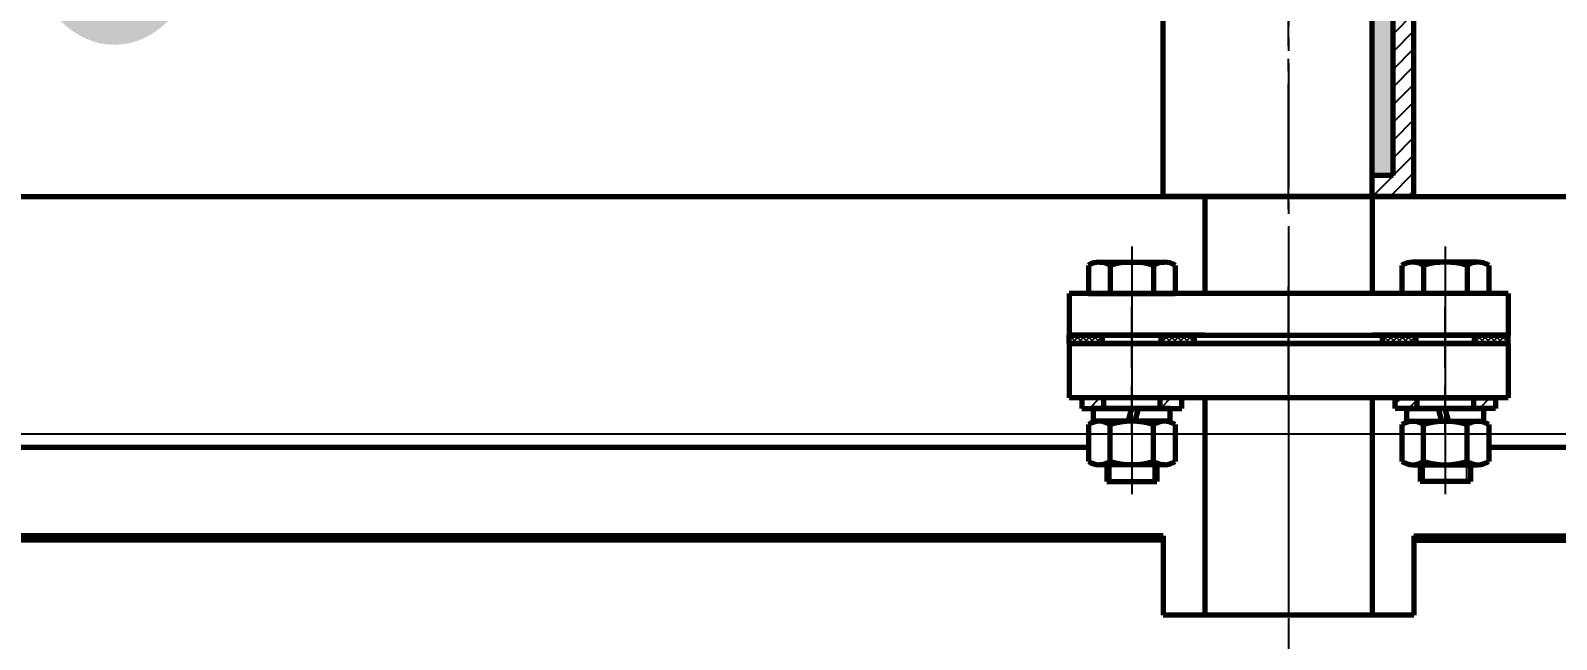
# Model space of a CAD drawing. Header units: millimetres. Extents: x -14850 to 14850, y -10500 to 10500.
# Drawn here: x 8332.4 to 8697.5, y 3935.6 to 4081.4 of the extents above; entities that cross this region are included whole.
import ezdxf

# ---------------------------------------------------------------- set-up
doc = ezdxf.new("R2010")
doc.units = ezdxf.units.MM
doc.linetypes.add('EB_DASH', pattern=[6, 3, -3])
doc.linetypes.add('EB_DASHDOT', pattern=[39, 30, -3, 3, -3])
for name, color, linetype, lineweight in [('CAXA0', 7, 'Continuous', 70), ('CAXA1', 1, 'EB_DASHDOT', 25), ('CAXA2', 6, 'EB_DASH', 25), ('CAXA3', 7, 'Continuous', 25), ('CAXA4', 3, 'Continuous', 25), ('CAXA5', 4, 'Continuous', 25)]:
    doc.layers.add(name, color=color, linetype=linetype, lineweight=lineweight)
doc.styles.add('标准', font='', dxfattribs={"width": 0.667})
doc.styles.get('标准').set_extended_font_data('NSimSun')
doc.dimstyles.new('标准', dxfattribs={"dimscale": 50, "dimtxt": 3.5, "dimasz": 3, "dimexe": 2, "dimexo": 0, "dimtad": 1, "dimdec": 1, "dimzin": 12, "dimdsep": 46, "dimtxsty": '标准', "dimcen": 0, "dimdle": 4, "dimaunit": 1, "dimazin": 2, "dimtfac": 1, "dimtdec": 3, "dimtmove": 0, "dimatfit": 3, "dimfxl": 0, "dimtolj": 1, "dimtzin": 0, "dimarcsym": 0})

# ---------------------------------------------------------------- blocks, each defined once
blk = doc.blocks.new('*D507')
at = {"layer": 'CAXA4', "linetype": 'Continuous', "lineweight": 25}
for points in [[(7510.69, 3984.87), (7660.69, 3966.12), (7660.69, 4003.62)], [(9010.69, 3984.87), (8860.69, 3966.12), (8860.69, 4003.62)]]:
    blk.add_hatch(color=0, dxfattribs=at).paths.add_polyline_path(points, flags=0)
at = {"layer": 'CAXA4', "color": 0, "linetype": 'Continuous', "lineweight": 25}
for p, q in [((7510.69, 3726.67), (7510.69, 4084.87)), ((9010.69, 3726.67), (9010.69, 4084.87)), ((7510.69, 3984.87), (9010.69, 3984.87))]:
    blk.add_line(p, q, dxfattribs=at)
at = {"layer": 'CAXA4', "color": 0, "linetype": 'Continuous', "lineweight": 25, "insert": (8074.52, 4255.87), "char_height": 175, "attachment_point": 1, "style": '标准'}
blk.add_mtext('\\fNSimSun|b0|i0|p34;1500', dxfattribs=at)
blk = doc.blocks.new('CAXBLOCK489')
at = {"layer": 'CAXA0', "color": 0, "linetype": 'Continuous', "lineweight": 25}
for p, q in [((8582.88, 4006.45), (8580.88, 4008.45)), ((8581.46, 4006.45), (8580.88, 4007.04)), ((8584.29, 4006.45), (8582.29, 4008.45)), ((8585.7, 4006.45), (8583.7, 4008.45)), ((8587.12, 4006.45), (8585.12, 4008.45)), ((8588.53, 4006.45), (8586.53, 4008.45)), ((8588.88, 4007.52), (8587.95, 4008.45)), ((8604.09, 4006.45), (8602.88, 4007.66)), ((8605.5, 4006.45), (8603.5, 4008.45)), ((8606.92, 4006.45), (8604.92, 4008.45)), ((8608.33, 4006.45), (8606.33, 4008.45)), ((8609.75, 4006.45), (8607.75, 4008.45)), ((8610.88, 4006.73), (8609.16, 4008.45)), ((8610.88, 4008.15), (8610.57, 4008.45)), ((8657.83, 4006.45), (8655.88, 4008.4)), ((8656.42, 4006.45), (8655.88, 4006.99)), ((8659.24, 4006.45), (8657.24, 4008.45)), ((8660.66, 4006.45), (8658.66, 4008.45)), ((8662.07, 4006.45), (8660.07, 4008.45)), ((8663.49, 4006.45), (8661.49, 4008.45)), ((8663.88, 4007.47), (8662.9, 4008.45)), ((8679.04, 4006.45), (8677.88, 4007.62)), ((8680.46, 4006.45), (8678.46, 4008.45)), ((8681.87, 4006.45), (8679.87, 4008.45)), ((8683.29, 4006.45), (8681.29, 4008.45)), ((8684.7, 4006.45), (8682.7, 4008.45)), ((8685.88, 4006.69), (8684.11, 4008.45)), ((8685.88, 4008.1), (8685.53, 4008.45))]:
    blk.add_line(p, q, dxfattribs=at)
blk = doc.blocks.new('CAXBLOCK490')
at = {"layer": 'CAXA0', "color": 0, "linetype": 'Continuous', "lineweight": 25}
for p, q in [((8580.88, 4007.31), (8582.02, 4008.45)), ((8581.43, 4006.45), (8583.43, 4008.45)), ((8582.85, 4006.45), (8584.85, 4008.45)), ((8584.26, 4006.45), (8586.26, 4008.45)), ((8585.68, 4006.45), (8587.68, 4008.45)), ((8587.09, 4006.45), (8588.88, 4008.24)), ((8588.5, 4006.45), (8588.88, 4006.83)), ((8602.88, 4006.69), (8604.65, 4008.45)), ((8602.88, 4008.1), (8603.23, 4008.45)), ((8604.06, 4006.45), (8606.06, 4008.45)), ((8605.48, 4006.45), (8607.48, 4008.45)), ((8606.89, 4006.45), (8608.89, 4008.45)), ((8608.3, 4006.45), (8610.3, 4008.45)), ((8609.72, 4006.45), (8610.88, 4007.61)), ((8655.88, 4007.36), (8656.97, 4008.45)), ((8656.39, 4006.45), (8658.39, 4008.45)), ((8657.8, 4006.45), (8659.8, 4008.45)), ((8659.22, 4006.45), (8661.22, 4008.45)), ((8660.63, 4006.45), (8662.63, 4008.45)), ((8662.04, 4006.45), (8663.88, 4008.29)), ((8663.46, 4006.45), (8663.88, 4006.87)), ((8677.88, 4008.15), (8678.19, 4008.45)), ((8677.88, 4006.73), (8679.6, 4008.45)), ((8679.01, 4006.45), (8681.01, 4008.45)), ((8680.43, 4006.45), (8682.43, 4008.45)), ((8681.84, 4006.45), (8683.84, 4008.45)), ((8683.26, 4006.45), (8685.26, 4008.45)), ((8684.67, 4006.45), (8685.88, 4007.66))]:
    blk.add_line(p, q, dxfattribs=at)
blk = doc.blocks.new('CAXBLOCK488', base_point=(8633.38, 4006.45))
at = {"layer": 'CAXA0'}
for p, q in [((8580.88, 4006.45), (8580.88, 4008.45)), ((8580.88, 4008.45), (8685.88, 4008.45)), ((8580.88, 4006.45), (8685.88, 4006.45)), ((8588.88, 4006.45), (8588.88, 4008.45)), ((8602.88, 4006.45), (8602.88, 4008.45)), ((8610.88, 4006.45), (8610.88, 4008.45)), ((8655.88, 4006.45), (8655.88, 4008.45)), ((8663.88, 4006.45), (8663.88, 4008.45)), ((8677.88, 4006.45), (8677.88, 4008.45)), ((8685.88, 4006.45), (8685.88, 4008.45))]:
    blk.add_line(p, q, dxfattribs=at)
at = {"layer": 'CAXA1', "linetype": 'EB_DASHDOT', "lineweight": 25}
blk.add_line((8633.38, 3992.79), (8633.38, 4020.04), dxfattribs=at)
at = {"layer": 'CAXA1', "color": 1, "linetype": 'EB_DASHDOT', "lineweight": 25}
for p, q in [((8595.88, 4000.74), (8595.88, 4015.2)), ((8670.88, 4000.74), (8670.88, 4015.2))]:
    blk.add_line(p, q, dxfattribs=at)
at = {"layer": 'CAXA5'}
for name in ['CAXBLOCK489', 'CAXBLOCK490']:
    blk.add_blockref(name, (0, 0), dxfattribs=at)
blk = doc.blocks.new('CAXBLOCK496', base_point=(8538.74, 4169.7))
at = {"layer": 'CAXA0', "linetype": 'Continuous', "lineweight": 25}
blk.add_hatch(color=256, dxfattribs=at).paths.add_polyline_path([(8658.38, 4116.67), (8653.38, 4116.67), (8653.38, 4046.67), (8658.38, 4046.67)], flags=0)
at = {"layer": 'CAXA0'}
for p, q in [((8681.38, 4121.67), (8585.38, 4121.67)), ((8585.38, 4108.67), (8585.38, 4121.67)), ((8653.38, 4114.17), (8653.38, 4121.67)), ((8665.38, 4121.67), (8665.38, 4113.57)), ((8679.38, 4121.67), (8679.38, 4113.57)), ((8681.38, 4108.67), (8681.38, 4121.67)), ((8653.38, 4046.67), (8653.38, 4116.67)), ((8658.38, 4116.67), (8653.38, 4116.67)), ((8658.38, 4046.67), (8658.38, 4116.67)), ((8679.38, 4113.57), (8665.38, 4113.57)), ((8667.88, 4113.57), (8667.88, 4108.67)), ((8676.88, 4113.57), (8676.88, 4108.67)), ((8633.38, 4108.67), (8585.38, 4108.67)), ((8603.38, 4041.67), (8603.38, 4108.67)), ((8681.38, 4108.67), (8663.38, 4108.67)), ((8663.38, 4041.67), (8663.38, 4108.67)), ((8653.38, 4041.67), (8653.38, 4049.17)), ((8658.38, 4046.67), (8653.38, 4046.67)), ((8663.38, 4041.67), (8603.38, 4041.67))]:
    blk.add_line(p, q, dxfattribs=at)
at = {"layer": 'CAXA1', "linetype": 'EB_DASHDOT', "lineweight": 25}
for p, q in [((8594.38, 4124.56), (8594.38, 4105.34)), ((8633.38, 4038.67), (8633.38, 4123.94)), ((8672.38, 4124.56), (8672.38, 4105.34))]:
    blk.add_line(p, q, dxfattribs=at)
at = {"layer": 'CAXA2'}
for p, q in [((8587.38, 4121.67), (8587.38, 4113.57)), ((8601.38, 4121.67), (8601.38, 4113.57)), ((8587.38, 4113.57), (8601.38, 4113.57)), ((8589.88, 4113.57), (8589.88, 4108.67)), ((8598.88, 4113.57), (8598.88, 4108.67))]:
    blk.add_line(p, q, dxfattribs=at)
blk = doc.blocks.new('CAXBLOCK497')
at = {"layer": 'CAXA0', "color": 0, "linetype": 'Continuous', "lineweight": 25}
for p, q in [((8653.38, 4118), (8657.06, 4121.67)), ((8656.3, 4116.67), (8661.3, 4121.67)), ((8660.54, 4116.67), (8665.38, 4121.51)), ((8679.38, 4118.54), (8681.38, 4120.54)), ((8658.38, 4110.27), (8664.78, 4116.67)), ((8658.38, 4114.51), (8660.54, 4116.67)), ((8664.78, 4116.67), (8665.38, 4117.27)), ((8679.38, 4114.3), (8681.38, 4116.3)), ((8658.38, 4106.03), (8665.93, 4113.57)), ((8665.27, 4108.67), (8667.88, 4111.28)), ((8676.88, 4111.8), (8678.65, 4113.57)), ((8678, 4108.67), (8681.38, 4112.06)), ((8658.38, 4101.78), (8663.38, 4106.78)), ((8658.38, 4097.54), (8663.38, 4102.54)), ((8658.38, 4093.3), (8663.38, 4098.3)), ((8658.38, 4089.06), (8663.38, 4094.06)), ((8658.38, 4084.81), (8663.38, 4089.81)), ((8658.38, 4080.57), (8663.38, 4085.57)), ((8658.38, 4076.33), (8663.38, 4081.33)), ((8658.38, 4072.09), (8663.38, 4077.09)), ((8658.38, 4067.84), (8663.38, 4072.84)), ((8658.38, 4063.6), (8663.38, 4068.6)), ((8658.38, 4059.36), (8663.38, 4064.36)), ((8658.38, 4055.11), (8663.38, 4060.11)), ((8658.38, 4050.87), (8663.38, 4055.87)), ((8653.42, 4041.67), (8663.38, 4051.63)), ((8653.38, 4045.87), (8654.18, 4046.67)), ((8657.67, 4041.67), (8663.38, 4047.39)), ((8661.91, 4041.67), (8663.38, 4043.14))]:
    blk.add_line(p, q, dxfattribs=at)
blk = doc.blocks.new('CAXBLOCK549', base_point=(8595.88, 3987.85))
at = {"layer": 'CAXA0'}
for p, q in [((8605.08, 3990.95), (8586.68, 3990.95)), ((8586.68, 3987.85), (8586.68, 3990.95)), ((8595.18, 3988.25), (8595.91, 3990.95)), ((8596.68, 3987.85), (8597.51, 3990.95)), ((8605.08, 3987.85), (8605.08, 3990.95)), ((8605.08, 3987.85), (8586.68, 3987.85)), ((8595.08, 3987.85), (8595.18, 3988.25))]:
    blk.add_line(p, q, dxfattribs=at)
at = {"layer": 'CAXA1', "linetype": 'EB_DASHDOT', "lineweight": 25}
blk.add_line((8595.88, 3984.85), (8595.88, 3993.95), dxfattribs=at)
blk = doc.blocks.new('CAXBLOCK551')
at = {"layer": 'CAXA0', "color": 0, "linetype": 'Continuous', "lineweight": 25}
for p, q in [((8583.88, 3993.34), (8583.99, 3993.45)), ((8585.73, 3990.95), (8588.23, 3993.45))]:
    blk.add_line(p, q, dxfattribs=at)
blk = doc.blocks.new('CAXBLOCK552')
at = {"layer": 'CAXA0', "color": 0, "linetype": 'Continuous', "lineweight": 25}
for p, q in [((8602.7, 3990.95), (8605.2, 3993.45)), ((8606.95, 3990.95), (8607.88, 3991.89))]:
    blk.add_line(p, q, dxfattribs=at)
blk = doc.blocks.new('CAXBLOCK550', base_point=(8595.88, 3990.95))
at = {"layer": 'CAXA0'}
for p, q in [((8607.88, 3993.45), (8583.88, 3993.45)), ((8583.88, 3993.45), (8583.88, 3990.95)), ((8583.88, 3990.95), (8607.88, 3990.95)), ((8589.13, 3993.45), (8589.13, 3990.95)), ((8602.63, 3990.95), (8602.63, 3993.45)), ((8607.88, 3990.95), (8607.88, 3993.45))]:
    blk.add_line(p, q, dxfattribs=at)
at = {"layer": 'CAXA1', "color": 1, "linetype": 'EB_DASHDOT', "lineweight": 25}
blk.add_line((8595.88, 3987.95), (8595.88, 3996.45), dxfattribs=at)
at = {"layer": 'CAXA5'}
for name in ['CAXBLOCK551', 'CAXBLOCK552']:
    blk.add_blockref(name, (0, 0), dxfattribs=at)
blk = doc.blocks.new('CAXBLOCK553', base_point=(8595.88, 3987.85))
at = {"layer": 'CAXA0'}
for p, q in [((8585.49, 3987.09), (8585.49, 3978.22)), ((8603.67, 3987.85), (8588.09, 3987.85)), ((8590.68, 3978.22), (8590.68, 3987.09)), ((8601.08, 3978.22), (8601.08, 3987.09)), ((8606.27, 3987.09), (8606.27, 3978.22)), ((8603.67, 3977.45), (8588.09, 3977.45))]:
    blk.add_line(p, q, dxfattribs=at)
for centre, radius, start, end in [((8588.09, 3983.07), 4.79, 57.1328, 122.8672), ((8595.88, 3969.85), 18, 73.2213, 106.7787), ((8603.67, 3983.07), 4.79, 57.1328, 122.8672), ((8588.09, 3982.24), 4.79, 237.1328, 302.8672), ((8595.88, 3995.45), 18, 253.2213, 286.7787), ((8603.67, 3982.24), 4.79, 237.1328, 302.8672)]:
    blk.add_arc(centre, radius, start, end, dxfattribs=at)
at = {"layer": 'CAXA1', "linetype": 'EB_DASHDOT', "lineweight": 25}
blk.add_line((8595.88, 3988.62), (8595.88, 3974.45), dxfattribs=at)
blk = doc.blocks.new('CAXBLOCK554', base_point=(8670.88, 3987.85))
at = {"layer": 'CAXA0'}
for p, q in [((8661.68, 3990.95), (8680.08, 3990.95)), ((8661.68, 3987.85), (8661.68, 3990.95)), ((8670.08, 3987.85), (8669.25, 3990.95)), ((8671.57, 3988.25), (8670.85, 3990.95)), ((8680.08, 3987.85), (8680.08, 3990.95)), ((8661.68, 3987.85), (8680.08, 3987.85)), ((8671.68, 3987.85), (8671.57, 3988.25))]:
    blk.add_line(p, q, dxfattribs=at)
at = {"layer": 'CAXA1', "linetype": 'EB_DASHDOT', "lineweight": 25}
blk.add_line((8670.88, 3984.85), (8670.88, 3993.95), dxfattribs=at)
blk = doc.blocks.new('CAXBLOCK556')
at = {"layer": 'CAXA0', "color": 0, "linetype": 'Continuous', "lineweight": 25}
blk.add_line((8679.07, 3990.95), (8681.57, 3993.45), dxfattribs=at)
blk = doc.blocks.new('CAXBLOCK557')
at = {"layer": 'CAXA0', "color": 0, "linetype": 'Continuous', "lineweight": 25}
for p, q in [((8658.88, 3991.97), (8660.36, 3993.45)), ((8662.1, 3990.95), (8664.13, 3992.98))]:
    blk.add_line(p, q, dxfattribs=at)
blk = doc.blocks.new('CAXBLOCK555', base_point=(8670.88, 3990.95))
at = {"layer": 'CAXA0'}
for p, q in [((8658.88, 3993.45), (8682.88, 3993.45)), ((8658.88, 3990.95), (8658.88, 3993.45)), ((8682.88, 3990.95), (8658.88, 3990.95)), ((8664.13, 3990.95), (8664.13, 3993.45)), ((8677.63, 3993.45), (8677.63, 3990.95)), ((8682.88, 3993.45), (8682.88, 3990.95))]:
    blk.add_line(p, q, dxfattribs=at)
at = {"layer": 'CAXA1', "color": 1, "linetype": 'EB_DASHDOT', "lineweight": 25}
blk.add_line((8670.88, 3987.95), (8670.88, 3996.45), dxfattribs=at)
at = {"layer": 'CAXA5'}
for name in ['CAXBLOCK557', 'CAXBLOCK556']:
    blk.add_blockref(name, (0, 0), dxfattribs=at)
blk = doc.blocks.new('CAXBLOCK558', base_point=(8670.88, 3987.85))
at = {"layer": 'CAXA0'}
for p, q in [((8660.49, 3987.09), (8660.49, 3978.22)), ((8663.09, 3987.85), (8678.67, 3987.85)), ((8665.68, 3978.22), (8665.68, 3987.09)), ((8676.08, 3978.22), (8676.08, 3987.09)), ((8681.27, 3987.09), (8681.27, 3978.22)), ((8663.09, 3977.45), (8678.67, 3977.45))]:
    blk.add_line(p, q, dxfattribs=at)
for centre, radius, start, end in [((8663.09, 3983.07), 4.79, 57.1328, 122.8672), ((8670.88, 3969.85), 18, 73.2213, 106.7787), ((8678.67, 3983.07), 4.79, 57.1328, 122.8672), ((8663.09, 3982.24), 4.79, 237.1328, 302.8672), ((8670.88, 3995.45), 18, 253.2213, 286.7787), ((8678.67, 3982.24), 4.79, 237.1328, 302.8672)]:
    blk.add_arc(centre, radius, start, end, dxfattribs=at)
at = {"layer": 'CAXA1', "linetype": 'EB_DASHDOT', "lineweight": 25}
blk.add_line((8670.88, 3988.62), (8670.88, 3974.45), dxfattribs=at)
blk = doc.blocks.new('CAXBLOCK635', base_point=(8534.82, 3857.23))
at = {"layer": 'CAXA0'}
blk.add_line((7658.38, 4041.67), (8858.38, 4041.67), dxfattribs=at)
blk = doc.blocks.new('*D660')
at = {"layer": 'CAXA4', "linetype": 'Continuous', "lineweight": 25}
for points in [[(8258.38, 3382.44), (8363.38, 3395.57), (8363.38, 3369.32)], [(9593.38, 3382.44), (9488.38, 3395.57), (9488.38, 3369.32)]]:
    blk.add_hatch(color=0, dxfattribs=at).paths.add_polyline_path(points, flags=0)
at = {"layer": 'CAXA4', "color": 0, "linetype": 'Continuous', "lineweight": 25}
for p, q in [((9593.38, 4147.95), (9593.38, 3312.44)), ((8258.38, 3729.67), (8258.38, 3312.44)), ((9593.38, 3382.44), (8258.38, 3382.44))]:
    blk.add_line(p, q, dxfattribs=at)
at = {"layer": 'CAXA4', "color": 0, "linetype": 'Continuous', "lineweight": 25, "insert": (8795.57, 3572.14), "char_height": 122.5, "attachment_point": 1, "style": '标准'}
blk.add_mtext('\\fNSimSun|b0|i0|p34;1335', dxfattribs=at)
blk = doc.blocks.new('*D776')
at = {"layer": 'CAXA4', "linetype": 'Continuous', "lineweight": 25}
for points in [[(7583.38, 4614.78), (7433.38, 4596.03), (7433.38, 4633.53)], [(8933.38, 4614.78), (9083.38, 4596.03), (9083.38, 4633.53)]]:
    blk.add_hatch(color=0, dxfattribs=at).paths.add_polyline_path(points, flags=0)
at = {"layer": 'CAXA4', "color": 0, "linetype": 'Continuous', "lineweight": 25}
for p, q in [((7583.38, 3773.67), (7583.38, 4714.78)), ((8933.38, 4309.67), (8933.38, 4714.78)), ((7383.38, 4614.78), (9543.31, 4614.78))]:
    blk.add_line(p, q, dxfattribs=at)
at = {"layer": 'CAXA4', "color": 0, "linetype": 'Continuous', "lineweight": 25, "insert": (9162.23, 4885.78), "char_height": 175, "attachment_point": 1, "style": '标准'}
blk.add_mtext('\\fNSimSun|b0|i0|p34;1350', dxfattribs=at)
blk = doc.blocks.new('*D777')
at = {"layer": 'CAXA4', "linetype": 'Continuous', "lineweight": 25}
for points in [[(8258.38, 7147.07), (8408.38, 7128.32), (8408.38, 7165.82)], [(9683.38, 7147.07), (9533.38, 7128.32), (9533.38, 7165.82)]]:
    blk.add_hatch(color=0, dxfattribs=at).paths.add_polyline_path(points, flags=0)
at = {"layer": 'CAXA4', "color": 0, "linetype": 'Continuous', "lineweight": 25}
for p, q in [((8258.38, 3729.67), (8258.38, 7247.07)), ((9683.38, 4201.67), (9683.38, 7247.07)), ((8258.38, 7147.07), (9683.38, 7147.07))]:
    blk.add_line(p, q, dxfattribs=at)
at = {"layer": 'CAXA4', "color": 0, "linetype": 'Continuous', "lineweight": 25, "insert": (8784.72, 7418.07), "char_height": 175, "attachment_point": 1, "style": '标准'}
blk.add_mtext('\\fNSimSun|b0|i0|p34;1425', dxfattribs=at)
blk = doc.blocks.new('*D788')
at = {"layer": 'CAXA4', "linetype": 'Continuous', "lineweight": 25}
for points in [[(10083.06, 6906.67), (10064.31, 6756.67), (10101.81, 6756.67)], [(10083.06, 1726.67), (10064.31, 1876.67), (10101.81, 1876.67)]]:
    blk.add_hatch(color=0, dxfattribs=at).paths.add_polyline_path(points, flags=0)
at = {"layer": 'CAXA4', "color": 0, "linetype": 'Continuous', "lineweight": 25}
for p, q in [((8693.38, 6906.67), (10183.06, 6906.67)), ((10083.06, 6906.67), (10083.06, 1726.67)), ((9008.38, 1726.67), (10183.06, 1726.67))]:
    blk.add_line(p, q, dxfattribs=at)
at = {"layer": 'CAXA4', "color": 0, "linetype": 'Continuous', "lineweight": 25, "insert": (9812.06, 4130.51), "char_height": 175, "attachment_point": 1, "rotation": 90, "style": '标准'}
blk.add_mtext('\\fNSimSun|b0|i0|p34;5180', dxfattribs=at)
blk = doc.blocks.new('*D842')
at = {"layer": 'CAXA4', "linetype": 'Continuous', "lineweight": 25}
for points in [[(14044.19, 6906.67), (14025.44, 6756.67), (14062.94, 6756.67)], [(14044.19, 976.67), (14025.44, 1126.67), (14062.94, 1126.67)]]:
    blk.add_hatch(color=0, dxfattribs=at).paths.add_polyline_path(points, flags=0)
at = {"layer": 'CAXA4', "color": 0, "linetype": 'Continuous', "lineweight": 25}
for p, q in [((8705.64, 6906.67), (14144.19, 6906.67)), ((14044.19, 6906.67), (14044.19, 976.67)), ((7255.69, 976.67), (14144.19, 976.67))]:
    blk.add_line(p, q, dxfattribs=at)
at = {"layer": 'CAXA4', "color": 0, "linetype": 'Continuous', "lineweight": 25, "insert": (13773.19, 3755.51), "char_height": 175, "attachment_point": 1, "rotation": 90, "style": '标准'}
blk.add_mtext('\\fNSimSun|b0|i0|p34;5930', dxfattribs=at)

msp = doc.modelspace()

# ---------------------------------------------------------------- linework, layer by layer
at = {"layer": 'CAXA0'}
for p, q in [((8613.38, 4041.67), (8613.38, 4018.45)), ((8653.38, 4041.67), (8653.38, 4018.45)), ((8585.49, 4025.19), (8585.49, 4018.45)), ((8588.09, 4025.95), (8603.67, 4025.95)), ((8590.68, 4025.19), (8590.68, 4018.45)), ((8601.08, 4025.19), (8601.08, 4018.45)), ((8606.27, 4025.19), (8606.27, 4018.45)), ((8660.49, 4025.19), (8660.49, 4018.45)), ((8678.67, 4025.95), (8663.09, 4025.95)), ((8665.68, 4025.19), (8665.68, 4018.45)), ((8676.08, 4025.19), (8676.08, 4018.45)), ((8681.27, 4025.19), (8681.27, 4018.45)), ((8580.88, 4018.45), (8580.88, 4008.45)), ((8685.88, 4018.45), (8580.88, 4018.45)), ((8585.49, 4018.45), (8606.27, 4018.45)), ((8681.27, 4018.45), (8660.49, 4018.45)), ((8685.88, 4018.45), (8685.88, 4008.45)), ((8613.38, 4008.45), (8580.88, 4008.45)), ((8580.88, 4006.45), (8580.88, 3993.45)), ((8685.88, 4006.45), (8580.88, 4006.45)), ((8685.88, 4008.45), (8653.38, 4008.45)), ((8685.88, 4006.45), (8685.88, 3993.45)), ((8685.88, 3993.45), (8580.88, 3993.45)), ((8613.38, 3993.45), (8613.38, 3941.45)), ((8653.38, 3993.45), (8653.38, 3941.45)), ((8585.49, 3981.6), (8298.38, 3981.6)), ((9008.38, 3981.6), (8681.27, 3981.6)), ((8589.88, 3977.8), (8589.88, 3973.45)), ((8601.88, 3977.8), (8601.88, 3973.45)), ((8664.88, 3977.8), (8664.88, 3973.45)), ((8676.88, 3977.8), (8676.88, 3973.45)), ((8589.88, 3973.45), (8601.88, 3973.45)), ((8676.88, 3973.45), (8664.88, 3973.45)), ((8603.38, 3960.42), (8298.38, 3960.42)), ((8603.38, 3959.44), (8298.38, 3959.44)), ((8603.38, 3960.42), (8603.38, 3941.45)), ((8663.38, 3960.42), (8663.38, 3941.45)), ((8663.38, 3960.42), (9008.38, 3960.42)), ((8663.38, 3959.44), (9008.38, 3959.44)), ((8663.38, 3941.45), (8603.38, 3941.45))]:
    msp.add_line(p, q, dxfattribs=at)
for centre, radius, start, end in [((8588.09, 4021.17), 4.79, 57.1328, 122.8672), ((8595.88, 4007.95), 18, 73.2213, 106.7787), ((8603.67, 4021.17), 4.79, 57.1328, 122.8672), ((8663.09, 4021.17), 4.79, 57.1328, 122.8672), ((8670.88, 4007.95), 18, 73.2213, 106.7787), ((8678.67, 4021.17), 4.79, 57.1328, 122.8672)]:
    msp.add_arc(centre, radius, start, end, dxfattribs=at)
at = {"layer": 'CAXA1', "color": 1, "linetype": 'EB_DASHDOT', "lineweight": 25}
for p, q in [((8633.38, 6803.56), (8633.38, 3941.45)), ((8595.88, 4029.7), (8595.88, 3997.11)), ((8670.88, 4029.7), (8670.88, 3997.11))]:
    msp.add_line(p, q, dxfattribs=at)
at = {"layer": 'CAXA1', "linetype": 'EB_DASHDOT', "lineweight": 25}
for p, q in [((8595.88, 4028.95), (8595.88, 3970.45)), ((8670.88, 4028.95), (8670.88, 3970.45)), ((8595.88, 4018.75), (8595.88, 3981.22)), ((8633.38, 4018.75), (8633.38, 3908.14)), ((8670.88, 4018.75), (8670.88, 3981.22))]:
    msp.add_line(p, q, dxfattribs=at)
at = {"layer": 'CAXA3'}
for p, q in [((8590.78, 3978.19), (8590.78, 3973.45)), ((8600.98, 3978.19), (8600.98, 3973.45)), ((8665.78, 3978.19), (8665.78, 3973.45)), ((8675.98, 3978.19), (8675.98, 3973.45))]:
    msp.add_line(p, q, dxfattribs=at)

# ---------------------------------------------------------------- block references
at = {"layer": 'CAXA0'}
for name, p in [('CAXBLOCK496', (8538.74, 4169.7)), ('CAXBLOCK488', (8633.38, 4006.45)), ('CAXBLOCK550', (8595.88, 3990.95)), ('CAXBLOCK555', (8670.88, 3990.95)), ('CAXBLOCK549', (8595.88, 3987.85)), ('CAXBLOCK554', (8670.88, 3987.85)), ('CAXBLOCK553', (8595.88, 3987.85)), ('CAXBLOCK558', (8670.88, 3987.85))]:
    msp.add_blockref(name, p, dxfattribs=at)
at = {"layer": 'CAXA2'}
msp.add_blockref('CAXBLOCK635', (8534.82, 3857.23), dxfattribs=at)
at = {"layer": 'CAXA5'}
msp.add_blockref('CAXBLOCK497', (0, 0), dxfattribs=at)

# ---------------------------------------------------------------- dimensions: what is measured, and where the dimension line sits
at = {"layer": 'CAXA4', "linetype": 'Continuous', "lineweight": 70}
for base, p1, p2, text, picture, middle in [((8970.88, 7147.07), (8258.38, 3729.67), (9683.38, 4201.67), '\\fNSimSun;1425', '*D777', (8970.88, 7298.2)), ((9348.39, 4614.78), (7583.38, 3773.67), (8933.38, 4309.67), '\\fNSimSun;1350', '*D776', (9348.39, 4765.91)), ((8260.69, 3984.87), (7510.69, 3726.67), (9010.69, 3726.67), '\\fNSimSun;1500', '*D507', (8260.69, 4135.99))]:
    dim = msp.add_linear_dim(base=base, p1=p1, p2=p2, text=text, dimstyle='标准', dxfattribs=at)
    dim.commit()
    dim.dimension.update_dxf_attribs({"geometry": picture, "text_midpoint": middle})
for base, p1, p2, text, picture, middle in [((14044.19, 3941.67), (8705.64, 6906.67), (7255.69, 976.67), '\\fNSimSun;5930', '*D842', (13893.06, 3941.67)), ((10083.06, 4316.67), (8693.38, 6906.67), (9008.38, 1726.67), '\\fNSimSun;5180', '*D788', (9931.94, 4316.67))]:
    dim = msp.add_linear_dim(base=base, p1=p1, p2=p2, angle=270, text=text, dimstyle='标准', dxfattribs=at)
    dim.commit()
    dim.dimension.update_dxf_attribs({"geometry": picture, "text_midpoint": middle})
at = {"layer": 'CAXA4'}
dim = msp.add_linear_dim(base=(8925.88, 3382.44), p1=(9593.38, 4147.95), p2=(8258.38, 3729.67), angle=180, text='\\fNSimSun;1335', dimstyle='标准', dxfattribs=at)
dim.commit()
dim.dimension.update_dxf_attribs({"geometry": '*D660', "text_midpoint": (8925.88, 3488.23)})

doc.saveas('drawing.dxf')
